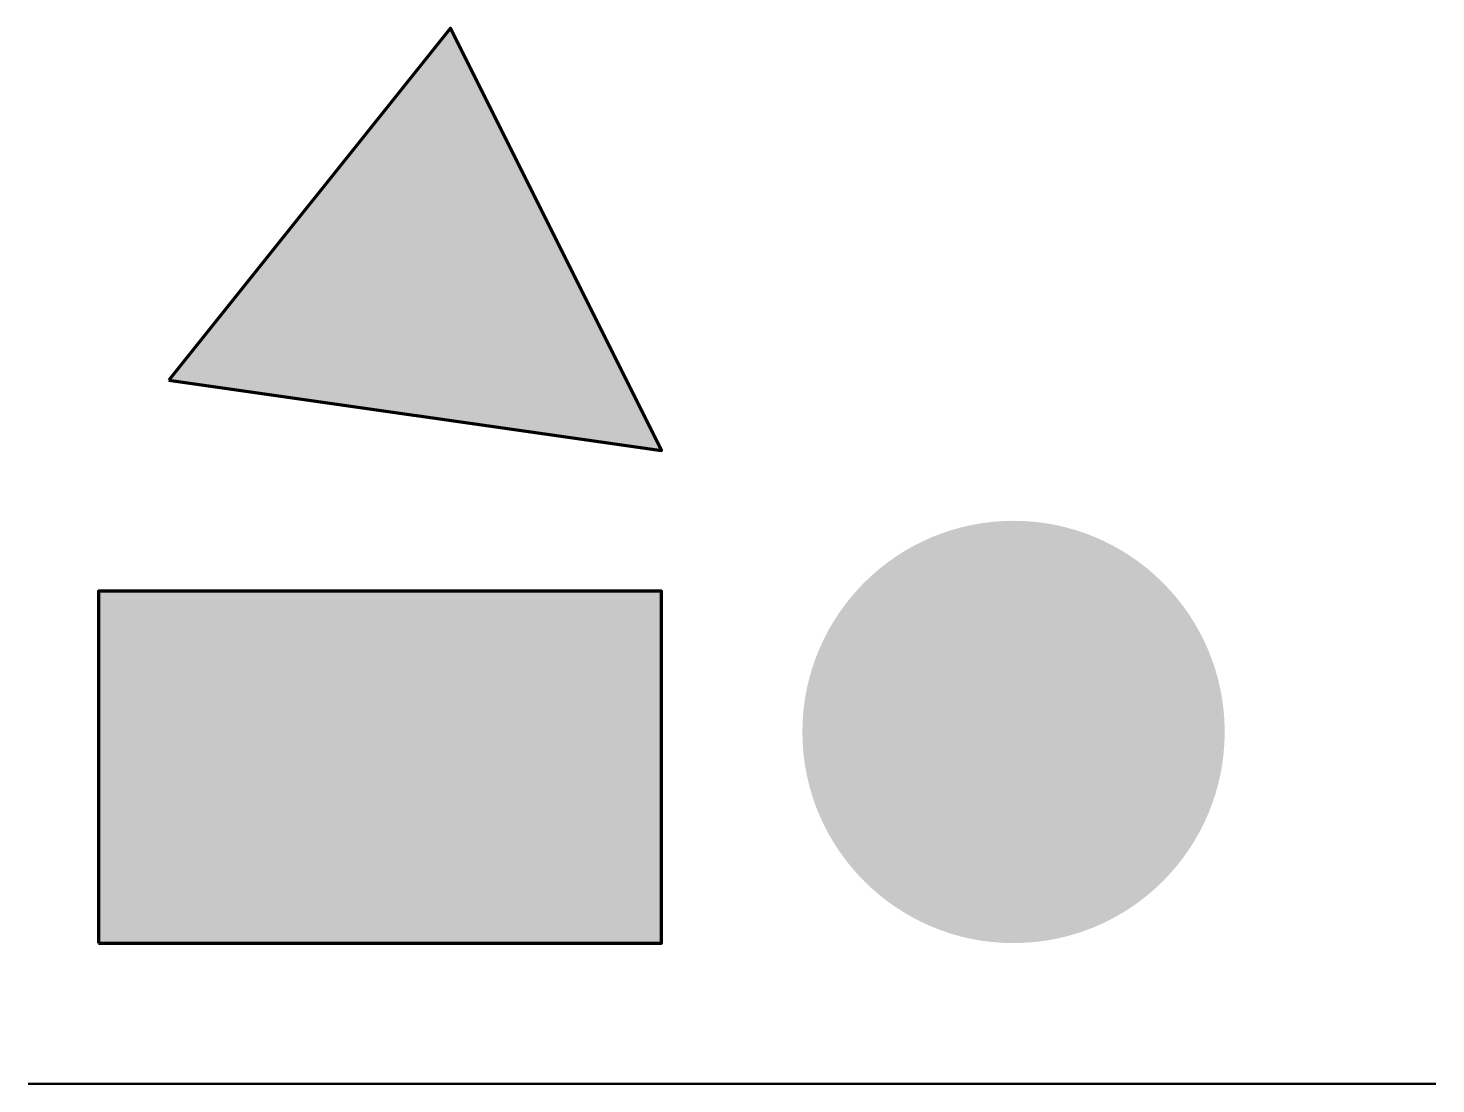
# Model space of a CAD drawing. Header units: millimetres. Extents: x 0 to 100, y 0 to 75.
import ezdxf

# ---------------------------------------------------------------- set-up
doc = ezdxf.new("R2010")
doc.units = ezdxf.units.MM
doc.layers.get('0').update_dxf_attribs({"linetype": 'CONTINUOUS'})

msp = doc.modelspace()

# ---------------------------------------------------------------- hatches: boundary and pattern name
at = {"lineweight": 0, "true_color": 0xccccff}
msp.add_hatch(color=7, dxfattribs=at).paths.add_polyline_path([(10, 50), (45, 45), (30, 75)])
at = {"lineweight": 0, "true_color": 0x00aa66}
h = msp.add_hatch(color=7, dxfattribs=at)
edge = h.paths.add_edge_path()
edge.add_arc((70, 25), 15, 0, 180)
edge.add_arc((70, 25), 15, 180, 360)
at = {"lineweight": 0, "true_color": 0xffcc00}
msp.add_hatch(color=7, dxfattribs=at).paths.add_polyline_path([(5, 10), (45, 10), (45, 35), (5, 35)])

# ---------------------------------------------------------------- linework, layer by layer
at = {"color": 7, "lineweight": 50, "true_color": 0x0066cc}
msp.add_line((0, 0), (100, 0), dxfattribs=at)
at = {"color": 7, "lineweight": 70, "true_color": 0x663399}
msp.add_lwpolyline([(10, 50), (45, 45), (30, 75)], close=True, dxfattribs=at)
at = {"color": 7, "lineweight": 100, "true_color": 0xcc0000}
msp.add_lwpolyline([(5, 10), (45, 10), (45, 35), (5, 35)], close=True, dxfattribs=at)

doc.saveas('drawing.dxf')
